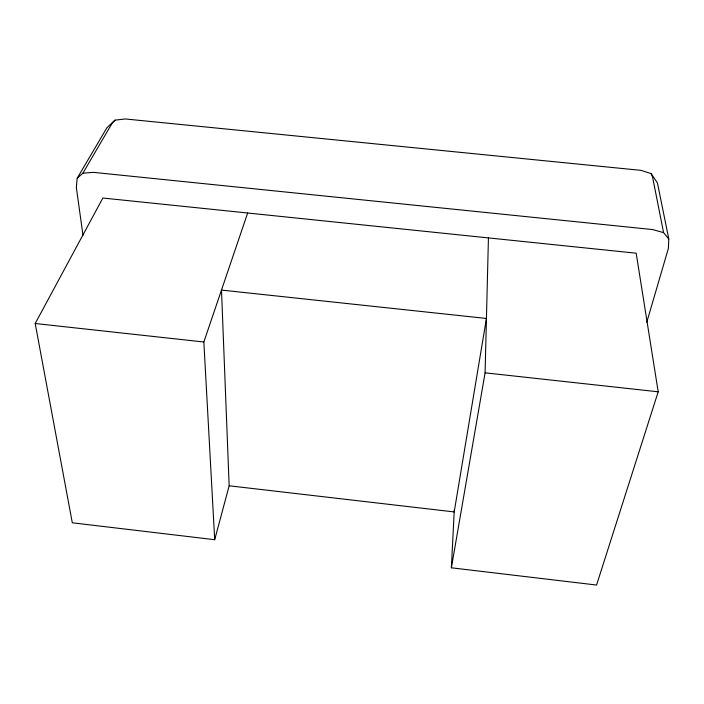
<?xml version="1.0" encoding="UTF-8"?>
<svg xmlns="http://www.w3.org/2000/svg" width="704" height="704" viewBox="0 0 704 704"><rect width="100%" height="100%" fill="white"/><g stroke="black" fill="none" stroke-linecap="round" stroke-linejoin="round"><path stroke-width="1.06" d="M229.161 485.795L454.194 511.931L486.438 318.463L221.487 290.083L229.161 485.795L214.702 539.704L72.31 522.799L35.2 323.514L102.854 198.026L636.178 253.194L658.196 391.802L596.561 585.042L451.37 567.802L485.091 372.83L488.435 237.908M82.993 235.312L76.34 187.466L77.176 178.244L106.885 127.794L115.06 120.138L125.242 118.958L640.922 170.35L651.147 173.615L657.43 182.926L668.8 238.964L668.36 248.486L646.774 322.247M451.37 567.802L454.3 509.758M214.702 539.704L203.852 341.994L247.667 213.004M77.176 178.244L82.896 173.175L112.332 122.874L115.06 120.138M82.896 173.175L93.509 172.366L652.661 229.566L663.573 232.628L668.8 238.964M35.2 323.514L203.852 341.994M485.091 372.83L658.196 391.802M651.147 173.615L652.529 176.836L663.573 232.628"/></g></svg>
